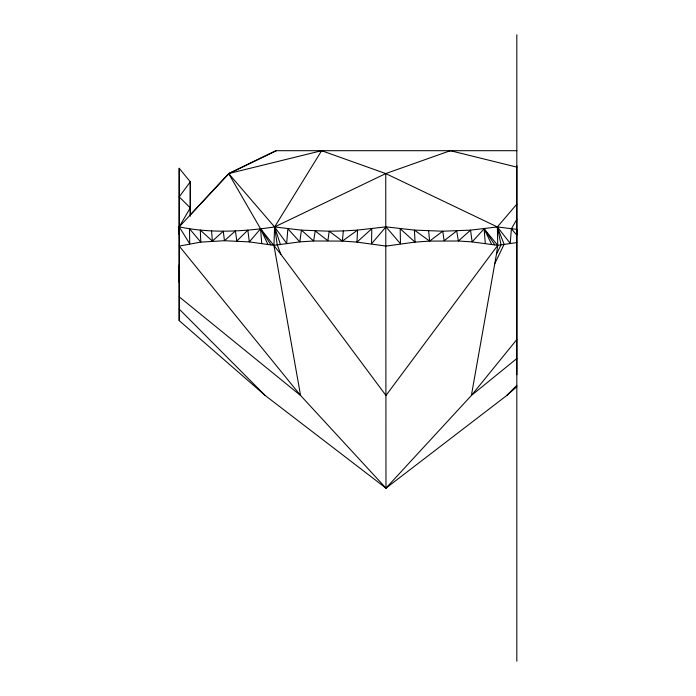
<?xml version="1.0" encoding="UTF-8"?>
<svg xmlns="http://www.w3.org/2000/svg" width="696" height="696" viewBox="0 0 696 696"><rect width="100%" height="100%" fill="white"/><g stroke="black" fill="none" stroke-linecap="round" stroke-linejoin="round"><path stroke-width="1.04" d="M516.823 386.724L506.758 395.493L385.975 488.14L265.193 395.493L179.203 320.63L179.203 226.861L190.286 207.878L179.203 196.916L190.286 181.813L179.203 168.275L179.194 234.595L179.203 168.275M190.286 215.56L190.286 181.813L190.286 216.256M516.815 242.582L497.744 245.34L472.149 241.904L458.368 240.999L429.623 241.094L415.051 242.121L386.01 246.08L356.961 242.112L342.38 241.086L313.618 240.981L299.828 241.886L273.937 245.34L249.316 241.904L224.443 240.72L200.787 242.121L179.229 246.08L300.576 395.485L385.975 488.14L385.749 173.574L321.63 150.693L228.653 173.574L179.203 226.861L179.203 320.63M516.823 374.735L516.823 165.805M323.683 151.415L321.63 150.693L274.598 226.948L273.937 245.34L300.576 395.485L179.203 296.827M516.823 219.318L511.395 228.81L510.229 243.356L497.362 226.948L385.749 173.574L274.598 226.948C243.069 231.655 210.61 233.447 179.203 226.861L189.721 243.791L189.495 228.74L200.787 242.121L200.3 230.098L212.384 241.094L223.277 231.211L224.443 240.72L235.387 230.941L236.831 240.999L247.837 230.141L249.316 241.904L260.565 228.81L228.653 173.574L275.825 150.693L516.823 150.693M228.653 173.574L274.598 226.948L301.42 230.141L329.217 231.211L342.38 241.086L343.328 230.933L357.544 230.106L385.975 226.861L414.407 230.098L442.743 231.211L470.531 230.141L497.362 226.948L516.815 229.358L516.823 235.144L511.395 228.81M385.975 488.14L471.375 395.493L496.439 254.266L497.744 245.34L497.362 226.948L516.823 204.172M494.769 263.68L504.104 244.287L497.362 226.948L501.042 244.792L496.439 254.266M516.823 339.561L471.375 395.493L516.823 358.544M261.731 243.365L260.565 228.81L280.853 254.266L385.975 395.485L497.744 245.34L484.103 228.801L472.149 241.904L470.531 230.141L458.368 240.999L456.724 230.941L444.118 240.72L442.743 231.211L429.623 241.094L414.407 230.098L415.051 242.121L400.174 228.74L400.487 243.791L385.975 226.861L371.534 243.783L371.786 228.74L356.961 242.112L357.544 230.106L342.38 241.086M190.173 215.107L228.967 173.565L276.434 150.693M506.758 395.493L516.823 385.375M448.285 151.415L450.321 150.693L516.823 167.11M385.749 173.574L450.321 150.693M343.328 230.933L329.217 231.211L327.877 240.703L315.227 230.95L313.618 240.981L301.42 230.141L299.828 241.886L287.857 228.81L286.665 243.356L274.598 226.948L277.243 244.792L280.853 254.266M179.203 309.085L265.193 395.493M485.303 243.365L484.103 228.801L494.717 244.801M270.918 244.801L260.565 228.81L267.856 244.287M484.103 228.801L491.602 244.287M274.598 226.948L280.349 244.287M428.623 230.924L429.623 241.094M211.575 230.924L212.384 241.094M516.823 34.8L516.823 661.2M179.203 264.898L179.203 282.506"/></g></svg>
